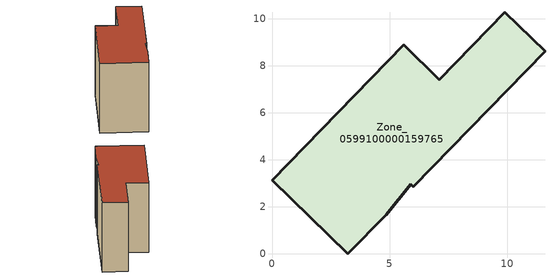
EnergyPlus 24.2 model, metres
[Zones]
Zone_0599100000159765
 floor ground (C_G): 9.89,10.28 11.6,8.61 6.01,2.86 5.91,2.96 4.85,1.67 3.23,0 0,3.13 5.59,8.88 7.11,7.41 z0
 wall outside (C_F): 11.6,8.61 9.89,10.28 7.11,7.41 5.59,8.88 0,3.13 3.23,0 4.85,1.67 5.91,2.96 6.01,2.86 11.6,8.61 z0:7.04
 roof outside (C_R): 5.91,2.96 6.01,2.86 11.6,8.61 9.89,10.28 7.11,7.41 5.59,8.88 0,3.13 3.23,0 4.85,1.67 z7.04
[BUILDING]
Pand.0599100000159765: North Axis=0; Terrain=City; Loads Convergence Tolerance Value=0.04; Temperature Convergence Tolerance Value=0.4; Solar Distribution=FullExterior; Maximum Number of Warmup Days=25; Minimum Number of Warmup Days=1
[Site:Location]
Rotterdam.The.Hague.AP_ZH_NLD Design_Conditions: Latitude=51.96; Longitude=4.45; Time Zone=1; Elevation=-4.5
[SITE:GROUNDTEMPERATURE:BUILDINGSURFACE]
18, 18, 18, 18, 18, 18, 18, 18, 18, 18, 18, 18
[MATERIAL] Thermal Absorptance=0.9; Solar Absorptance=0.7; Visible Absorptance=0.7
Name | Roughness | Thickness | Conductivity | Density | Specific Heat
G.TI.1946 | MediumSmooth | 0.15 | 1 | 540 | 1210
F.TI.1946 | Rough | 0.3 | 0.857143 | 1920 | 840
R.TI.1946 | MediumRough | 0.2 | 0.1 | 1500 | 1000
[CONSTRUCTION]
C_G: G.TI.1946
C_F: F.TI.1946
C_R: R.TI.1946
[ZONE]
Zone_0599100000159765: Type=1; Multiplier=1; Ceiling Height=Autocalculate; Volume=Autocalculate; Floor Area=autocalculate; Part of Total Floor Area=Yes
[ZONEINFILTRATION:DESIGNFLOWRATE]
Infil_Zone_0599100000159765: Zone or ZoneList or Space or SpaceList=Zone_0599100000159765; Schedule=AlwaysOn; Design Flow Rate Calculation Method=Flow/Area; Flow Rate per Floor Area=0.003; Constant Term Coefficient=1; Temperature Term Coefficient=0; Velocity Term Coefficient=0; Velocity Squared Term Coefficient=0
[HVACTEMPLATE:ZONE:IDEALLOADSAIRSYSTEM]
Zone_0599100000159765: Maximum Heating Supply Air Temperature=50; Minimum Cooling Supply Air Temperature=13; Maximum Heating Supply Air Humidity Ratio=0.0156; Minimum Cooling Supply Air Humidity Ratio=0.0077; Heating Limit=NoLimit; Cooling Limit=NoLimit; Dehumidification Control Type=ConstantSensibleHeatRatio; Cooling Sensible Heat Ratio=0.7; Dehumidification Setpoint=60; Humidification Control Type=None; Humidification Setpoint=30; Outdoor Air Method=None; Outdoor Air Flow Rate per Person=0.00944; Outdoor Air Flow Rate per Zone Floor Area=0; Outdoor Air Flow Rate per Zone=0; Demand Controlled Ventilation Type=None; Outdoor Air Economizer Type=NoEconomizer; Heat Recovery Type=None; Sensible Heat Recovery Effectiveness=0.7; Latent Heat Recovery Effectiveness=0.65
[ZONECONTROL:THERMOSTAT]
ThermostatControl_Zone_0599100000159765: Zone or ZoneList=Zone_0599100000159765; Control Type Schedule=DualSetpointControlType; Control 1=Thermostat_Zone_0599100000159765; Temperature Difference Between Cutout And Setpoint=0
[THERMOSTATSETPOINT:DUALSETPOINT]
Thermostat_Zone_0599100000159765: Heating Setpoint Temperature Schedule=HeatingSetpoint_Zone_0599100000159765; Cooling Setpoint Temperature Schedule=CoolingSetpoint_Zone_0599100000159765
[SCHEDULE:COMPACT]
HeatingSetpoint_Zone_0599100000159765: Through: 12/31, For: AllDays, Until: 24:00, 21
CoolingSetpoint_Zone_0599100000159765: Through: 12/31, For: AllDays, Until: 24:00, 24
DualSetpointControlType: Through: 12/31, For: AllDays, Until: 24:00, 4
AlwaysOn: Through: 12/31, For: AllDays, Until: 24:00, 1
